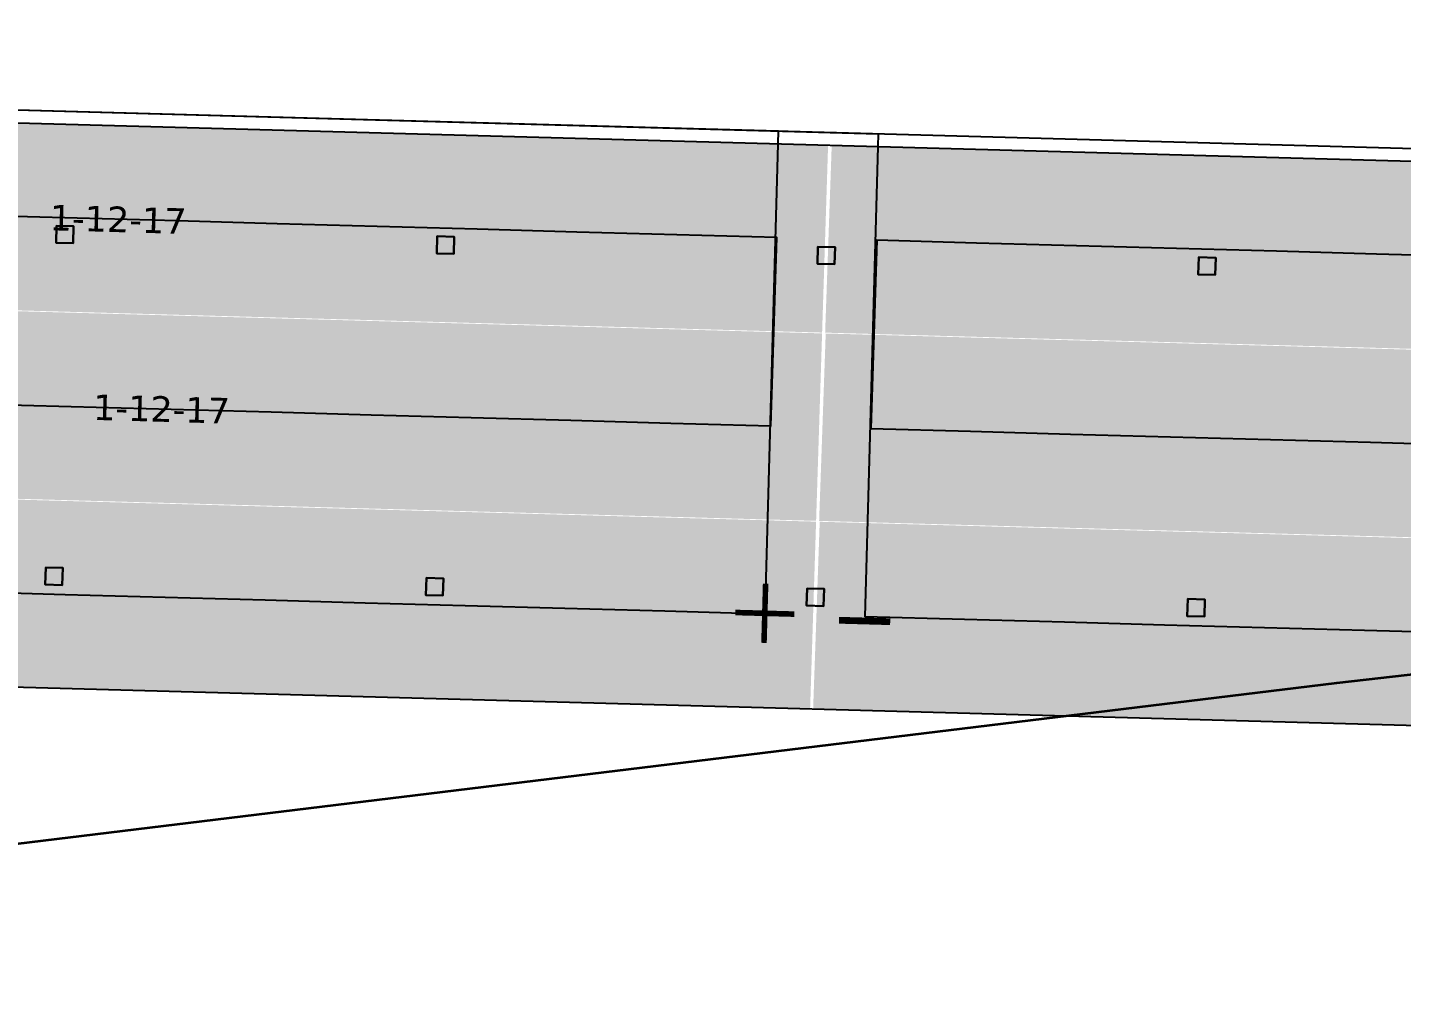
# Model space of a CAD drawing. Header units: metres. Extents: x 1477905 to 1478744, y 4202276 to 4202610.
# Drawn here: x 1478360.91 to 1478377.03, y 4202398.02 to 4202409.28 of the extents above; entities that cross this region are included whole.
import ezdxf

# ---------------------------------------------------------------- set-up
doc = ezdxf.new("R2010")
doc.units = ezdxf.units.M
doc.layers.add('Nouveau Terrain - CN - Courbes', color=22, linetype='Continuous', lineweight=0)
for name, color, linetype in [('PVcase Device Coloring', 7, 'Continuous'), ('PVcase Polarity Symbols', 7, 'Continuous'), ('PVcase Poles', 7, 'Continuous'), ('PVcase PV Modules (full frames)', 142, 'Continuous'), ('PVcase PV Modules (optimised)', 142, 'Continuous'), ('PVcase String Cables', 150, 'Continuous'), ('PVcase Stringing Numbers', 7, 'Continuous'), ('PVcase Strings', 92, 'Continuous')]:
    doc.layers.add(name, color=color, linetype=linetype)
doc.styles.get("Standard").update_dxf_attribs({"font": 'verdana.ttf'})
doc.styles.add('UBS-Style de texte', font='verdana.ttf')

# ---------------------------------------------------------------- blocks, each defined once
blk = doc.blocks.new('3P18@15DEG F FX ID1 PVBlock')
at = {"layer": 'PVcase PV Modules (optimised)', "color": 0}
blk.add_polyline3d([(0, 0, 1.773945735132677), (21.06698842950539, -0.5810537936249766, 1.773945735132684), (20.88445742833417, -7.198992669318528, 7.019385073192552e-15), (-0.1825310011712116, -6.617938875693552, 0)], close=True, dxfattribs=at)

msp = doc.modelspace()

# ---------------------------------------------------------------- hatches: boundary and pattern name
at = {"layer": 'PVcase Device Coloring', "true_color": 0x004f27, "transparency": 33554582}
for points in [[(1478353.717905264, 4202408.354236027), (1478353.647734394, 4202406.154955612), (1478370.236527492, 4202405.697416026), (1478370.306698363, 4202407.896696441)], [(1478370.349331111, 4202407.895520576), (1478370.272152529, 4202405.696433443), (1478385.701529077, 4202405.270872012), (1478385.778707659, 4202407.469959145)], [(1478354.806878335, 4202406.113322047), (1478354.736707464, 4202403.914041632), (1478370.166048585, 4202403.488481175), (1478370.236219455, 4202405.68776159)], [(1478370.278852203, 4202405.686585725), (1478370.201673621, 4202403.487498592), (1478386.796105484, 4202403.029803484), (1478386.873284065, 4202405.228890617)], [(1478370.208373295, 4202403.477650875), (1478370.131194714, 4202401.278563742), (1478401.955807348, 4202400.400801267), (1478402.03298593, 4202402.599888401)]]:
    msp.add_hatch(color=118, dxfattribs=at).paths.add_polyline_path(points, flags=0)
at = {"layer": 'PVcase Device Coloring', "true_color": 0xb3ff80, "transparency": 33554582}
msp.add_hatch(color=71, dxfattribs=at).paths.add_polyline_path([(1478338.319525482, 4202404.357185036), (1478338.249354611, 4202402.157904621), (1478370.095569677, 4202401.279546325), (1478370.165740547, 4202403.47882674)], flags=0)

# ---------------------------------------------------------------- linework, layer by layer
at = {"layer": 'Nouveau Terrain - CN - Courbes', "linetype": 'Continuous', "lineweight": 35}
msp.add_polyline3d([(1478341.465597774, 4202395.493699051, 70), (1478348.246705529, 4202395.751139259, 70), (1478356.04000267, 4202399.324013291, 70), (1478356.858277957, 4202399.222257917, 70), (1478376.277556422, 4202401.586958376, 70), (1478389.240431654, 4202403.060523738, 70), (1478392.766873649, 4202404.278856405, 70), (1478421.404657081, 4202415.513593297, 70), (1478433.2375831, 4202422.518248677, 70), (1478436.385703425, 4202425.313943821, 70), (1478447.54303221, 4202438.003245891, 70), (1478456.228884578, 4202448.355278115, 70), (1478460.651958485, 4202453.696083892, 70), (1478462.121942925, 4202455.330648638, 70), (1478462.70327535, 4202456.481623814, 70), (1478463.14989316, 4202459.692863106, 70), (1478462.948656858, 4202460.04113154, 70), (1478462.254037918, 4202460.105405464, 70)], dxfattribs=at)
at = {"layer": 'PVcase Poles'}
for points in [[(1478361.249198882, 4202406.749982678, 69.6946895368658), (1478361.254713034, 4202406.94990665, 69.6946895368658), (1478361.254713034, 4202406.94990665, 72.62670144010657), (1478361.249198882, 4202406.749982678, 72.57310463115859), (1478361.249198882, 4202406.749982678, 69.6946895368658), (1478361.449122853, 4202406.744468526, 69.6946895368658), (1478361.449122853, 4202406.744468526, 72.56987879612203), (1478361.249198882, 4202406.749982678, 72.57310463115859), (1478361.449122853, 4202406.744468526, 72.56987879612203), (1478361.454637005, 4202406.944392498, 72.62347560507001), (1478361.454637005, 4202406.944392498, 69.6946895368658), (1478361.449122853, 4202406.744468526, 69.6946895368658), (1478361.454637005, 4202406.944392498, 69.6946895368658), (1478361.254713034, 4202406.94990665, 69.6946895368658), (1478361.454637005, 4202406.944392498, 69.6946895368658), (1478361.454637005, 4202406.944392498, 72.62347560507001), (1478361.254713034, 4202406.94990665, 72.62670144010657)], [(1478365.715919039, 4202406.62678497, 69.63069644054312), (1478365.721433192, 4202406.826708942, 69.63069644054312), (1478365.721433192, 4202406.826708942, 72.55462953088778), (1478365.715919039, 4202406.62678497, 72.5010327219398), (1478365.715919039, 4202406.62678497, 69.63069644054312), (1478365.91584301, 4202406.621270818, 69.63069644054312), (1478365.91584301, 4202406.621270818, 72.49780688690323), (1478365.715919039, 4202406.62678497, 72.5010327219398), (1478365.91584301, 4202406.621270818, 72.49780688690323), (1478365.921357163, 4202406.821194789, 72.55140369585122), (1478365.921357163, 4202406.821194789, 69.63069644054312), (1478365.91584301, 4202406.621270818, 69.63069644054312), (1478365.921357163, 4202406.821194789, 69.63069644054312), (1478365.721433192, 4202406.826708942, 69.63069644054312), (1478365.921357163, 4202406.821194789, 69.63069644054312), (1478365.921357163, 4202406.821194789, 72.55140369585122), (1478365.721433192, 4202406.826708942, 72.55462953088778)], [(1478370.182639197, 4202406.503587262, 69.56659157701168), (1478370.188153349, 4202406.703511233, 69.56659157701168), (1478370.188153349, 4202406.703511233, 72.48255762166696), (1478370.182639197, 4202406.503587262, 72.42896081271897), (1478370.182639197, 4202406.503587262, 69.56659157701168), (1478370.382563168, 4202406.498073109, 69.56659157701168), (1478370.382563168, 4202406.498073109, 72.42573497768241), (1478370.182639197, 4202406.503587262, 72.42896081271897), (1478370.382563168, 4202406.498073109, 72.42573497768241), (1478370.38807732, 4202406.697997081, 72.4793317866304), (1478370.38807732, 4202406.697997081, 69.56659157701168), (1478370.382563168, 4202406.498073109, 69.56659157701168), (1478370.38807732, 4202406.697997081, 69.56659157701168), (1478370.188153349, 4202406.703511233, 69.56659157701168), (1478370.38807732, 4202406.697997081, 69.56659157701168), (1478370.38807732, 4202406.697997081, 72.4793317866304), (1478370.188153349, 4202406.703511233, 72.48255762166696)], [(1478374.649359354, 4202406.380389553, 69.50219344731664), (1478374.654873507, 4202406.580313525, 69.50219344731664), (1478374.654873507, 4202406.580313525, 72.41048571244815), (1478374.649359354, 4202406.380389553, 72.35688890350016), (1478374.649359354, 4202406.380389553, 69.50219344731664), (1478374.849283325, 4202406.374875401, 69.50219344731664), (1478374.849283325, 4202406.374875401, 72.3536630684636), (1478374.649359354, 4202406.380389553, 72.35688890350016), (1478374.849283325, 4202406.374875401, 72.3536630684636), (1478374.854797477, 4202406.574799373, 72.40725987741159), (1478374.854797477, 4202406.574799373, 69.50219344731664), (1478374.849283325, 4202406.374875401, 69.50219344731664), (1478374.854797477, 4202406.574799373, 69.50219344731664), (1478374.654873507, 4202406.580313525, 69.50219344731664), (1478374.854797477, 4202406.574799373, 69.50219344731664), (1478374.854797477, 4202406.574799373, 72.40725987741159), (1478374.654873507, 4202406.580313525, 72.41048571244815)], [(1478361.121286665, 4202402.740985312, 69.30272970859652), (1478361.126800817, 4202402.940909284, 69.30272970859652), (1478361.126800817, 4202402.940909284, 71.55209699964142), (1478361.121286665, 4202402.740985312, 71.49850019069343), (1478361.121286665, 4202402.740985312, 69.30272970859652), (1478361.321210635, 4202402.73547116, 69.30272970859652), (1478361.321210635, 4202402.73547116, 71.49527435565687), (1478361.121286665, 4202402.740985312, 71.49850019069343), (1478361.321210635, 4202402.73547116, 71.49527435565687), (1478361.326724788, 4202402.935395132, 71.54887116460486), (1478361.326724788, 4202402.935395132, 69.30272970859652), (1478361.321210635, 4202402.73547116, 69.30272970859652), (1478361.326724788, 4202402.935395132, 69.30272970859652), (1478361.126800817, 4202402.940909284, 69.30272970859652), (1478361.326724788, 4202402.935395132, 69.30272970859652), (1478361.326724788, 4202402.935395132, 71.54887116460486), (1478361.126800817, 4202402.940909284, 71.55209699964142)], [(1478365.588006822, 4202402.617787604, 69.23779173719248), (1478365.593520974, 4202402.817711576, 69.23779173719248), (1478365.593520974, 4202402.817711576, 71.48002509042466), (1478365.588006822, 4202402.617787604, 71.42642828147667), (1478365.588006822, 4202402.617787604, 69.23779173719248), (1478365.787930792, 4202402.612273452, 69.23779173719248), (1478365.787930792, 4202402.612273452, 71.42320244644011), (1478365.588006822, 4202402.617787604, 71.42642828147667), (1478365.787930792, 4202402.612273452, 71.42320244644011), (1478365.793444945, 4202402.812197424, 71.4767992553881), (1478365.793444945, 4202402.812197424, 69.23779173719248), (1478365.787930792, 4202402.612273452, 69.23779173719248), (1478365.793444945, 4202402.812197424, 69.23779173719248), (1478365.593520974, 4202402.817711576, 69.23779173719248), (1478365.793444945, 4202402.812197424, 69.23779173719248), (1478365.793444945, 4202402.812197424, 71.4767992553881), (1478365.593520974, 4202402.817711576, 71.48002509042466)], [(1478370.054726979, 4202402.494589896, 69.17255739980668), (1478370.060241132, 4202402.694513868, 69.17255739980668), (1478370.060241132, 4202402.694513868, 71.40795318120382), (1478370.054726979, 4202402.494589896, 71.35435637225584), (1478370.054726979, 4202402.494589896, 69.17255739980668), (1478370.25465095, 4202402.489075744, 69.17255739980668), (1478370.25465095, 4202402.489075744, 71.35113053721928), (1478370.054726979, 4202402.494589896, 71.35435637225584), (1478370.25465095, 4202402.489075744, 71.35113053721928), (1478370.260165102, 4202402.688999715, 71.40472734616726), (1478370.260165102, 4202402.688999715, 69.17255739980668), (1478370.25465095, 4202402.489075744, 69.17255739980668), (1478370.260165102, 4202402.688999715, 69.17255739980668), (1478370.060241132, 4202402.694513868, 69.17255739980668), (1478370.260165102, 4202402.688999715, 69.17255739980668), (1478370.260165102, 4202402.688999715, 71.40472734616726), (1478370.060241132, 4202402.694513868, 71.40795318120382)], [(1478374.521447137, 4202402.371392188, 69.1071487815997), (1478374.526961289, 4202402.571316159, 69.1071487815997), (1478374.526961289, 4202402.571316159, 71.33588127198503), (1478374.521447137, 4202402.371392188, 71.28228446303704), (1478374.521447137, 4202402.371392188, 69.1071487815997), (1478374.721371107, 4202402.365878035, 69.1071487815997), (1478374.721371107, 4202402.365878035, 71.27905862800048), (1478374.521447137, 4202402.371392188, 71.28228446303704), (1478374.721371107, 4202402.365878035, 71.27905862800048), (1478374.72688526, 4202402.565802007, 71.33265543694847), (1478374.72688526, 4202402.565802007, 69.1071487815997), (1478374.721371107, 4202402.365878035, 69.1071487815997), (1478374.72688526, 4202402.565802007, 69.1071487815997), (1478374.526961289, 4202402.571316159, 69.1071487815997), (1478374.72688526, 4202402.565802007, 69.1071487815997), (1478374.72688526, 4202402.565802007, 71.33265543694847), (1478374.526961289, 4202402.571316159, 71.33588127198503)]]:
    msp.add_polyline3d(points, dxfattribs=at)
at = {"layer": 'PVcase String Cables'}
for points in [[(1478339.39678923, 4202426.922976313, 75.2615842802292), (1478338.972970444, 4202426.934665763, 75.27234791761173), (1478338.972970444, 4202426.934665763, 72.26376260392145), (1478337.827365163, 4202426.966262984, 72.27539223259188), (1478337.756402603, 4202424.393407503, 72.06066098464281), (1478337.685440043, 4202421.820552022, 71.84557039362642), (1478337.614477482, 4202419.247696541, 71.63136232496375), (1478337.543514922, 4202416.67484106, 71.41806049236884), (1478337.472552361, 4202414.101985579, 71.20475865977633), (1478337.401589801, 4202411.529130098, 70.98414802083306), (1478337.33062724, 4202408.956274617, 70.76449191051076), (1478338.49714523, 4202408.924100597, 70.7314027440549), (1478338.49714523, 4202408.924100597, 73.75242981639438), (1478359.54977773, 4202408.343442762, 72.97453117675774), (1478359.798847632, 4202408.336573104, 72.97131043411915), (1478369.720277917, 4202408.062927695, 72.81122509243774), (1478369.716142303, 4202407.912984714, 72.81121463773785), (1478369.563944365, 4202402.394817121, 71.33187140683955)], [(1478335.781109813, 4202417.840287281, 74.57650203447052), (1478336.490078488, 4202417.820733065, 74.53081651205929), (1478336.490078488, 4202417.820733065, 71.52405868511133), (1478337.574295261, 4202417.790829051, 71.51058115098733), (1478337.493072588, 4202414.845977574, 71.26643909887956), (1478337.411849914, 4202411.901126095, 71.01590697281806), (1478337.33062724, 4202408.956274617, 70.7644919105075), (1478338.49714523, 4202408.924100597, 70.7314027440549), (1478338.49714523, 4202408.924100597, 73.75242981639438), (1478359.54977773, 4202408.343442759, 72.97453117676247), (1478359.798847632, 4202408.336573102, 72.97131043412146), (1478380.863096304, 4202407.755594875, 72.63143227653067), (1478381.134563646, 4202407.748107468, 72.6266036534175), (1478385.208025085, 4202407.635756325, 72.5123878692566), (1478385.203889471, 4202407.485813347, 72.5123563070075), (1478385.173556409, 4202406.386042063, 72.21744564384558)], [(1478335.781109813, 4202417.840287281, 74.57650203447052), (1478336.490078488, 4202417.820733065, 74.53081651205929), (1478336.490078488, 4202417.820733065, 71.52405868511133), (1478337.574295261, 4202417.790829051, 71.51058115098733), (1478337.493072588, 4202414.845977574, 71.26643909887956), (1478337.411849914, 4202411.901126095, 71.0159069728213), (1478337.33062724, 4202408.956274617, 70.76449191051076), (1478338.49714523, 4202408.924100597, 70.7314027440549), (1478338.49714523, 4202408.924100597, 73.75242981639438), (1478359.54977773, 4202408.343442759, 72.97453117676247), (1478359.798847632, 4202408.336573102, 72.97131043412146), (1478380.863096304, 4202407.755594876, 72.63143227653114), (1478381.134563646, 4202407.748107468, 72.6266036534175), (1478386.36353393, 4202407.603885951, 72.47998855707888), (1478386.359398316, 4202407.453942972, 72.47995699482891), (1478386.268132816, 4202404.144973535, 71.59263579833089)], [(1478335.781109813, 4202417.840287281, 74.57650203447052), (1478336.490078488, 4202417.820733065, 74.53081651205929), (1478336.490078488, 4202417.820733065, 71.52405868511133), (1478337.574295261, 4202417.790829051, 71.51058115098733), (1478337.493072588, 4202414.845977574, 71.26643909887956), (1478337.411849914, 4202411.901126095, 71.0159069728213), (1478337.33062724, 4202408.956274617, 70.76449191051076), (1478338.49714523, 4202408.924100597, 70.7314027440549), (1478338.49714523, 4202408.924100597, 73.75242981639438), (1478359.54977773, 4202408.34344276, 72.97453117676375), (1478359.798847632, 4202408.336573102, 72.97131043412146), (1478380.863096304, 4202407.755594876, 72.63143227653114), (1478381.134563646, 4202407.748107468, 72.6266036534175), (1478387.535627718, 4202407.571558145, 72.44712421968144), (1478387.531492104, 4202407.421615165, 72.44709265743056), (1478387.440226604, 4202404.112645728, 71.55977146093254)], [(1478335.781109813, 4202417.840287281, 74.57650203447052), (1478336.490078488, 4202417.820733065, 74.53081651205929), (1478336.490078488, 4202417.820733065, 71.52405868511133), (1478337.574295261, 4202417.790829051, 71.51058115098733), (1478337.493072588, 4202414.845977574, 71.26643909887956), (1478337.411849914, 4202411.901126095, 71.0159069728213), (1478337.33062724, 4202408.956274617, 70.76449191051076), (1478338.49714523, 4202408.924100597, 70.7314027440549), (1478338.49714523, 4202408.924100597, 73.75242981639438), (1478359.54977773, 4202408.343442759, 72.97453117676247), (1478359.798847632, 4202408.336573102, 72.97131043412146), (1478380.863096304, 4202407.755594875, 72.63143227653443), (1478381.134563646, 4202407.748107467, 72.62660365341658), (1478386.380118873, 4202407.603428517, 72.47952353185825), (1478386.375983259, 4202407.453485539, 72.47949196960914), (1478386.345650197, 4202406.353714256, 72.18458130644723)], [(1478335.781109813, 4202417.840287281, 74.57650203447052), (1478336.490078488, 4202417.820733065, 74.53081651205929), (1478336.490078488, 4202417.820733065, 71.52405868511133), (1478337.574295261, 4202417.790829051, 71.51058115098733), (1478337.493072588, 4202414.845977574, 71.26643909887956), (1478337.411849914, 4202411.901126095, 71.01590697281806), (1478337.33062724, 4202408.956274617, 70.7644919105075), (1478338.49714523, 4202408.924100597, 70.7314027440549), (1478338.49714523, 4202408.924100597, 73.75242981639438), (1478359.54977773, 4202408.343442762, 72.97453117675774), (1478359.798847632, 4202408.336573104, 72.97131043411915), (1478380.863096304, 4202407.75559488, 72.63143227653354), (1478381.134563646, 4202407.748107472, 72.62660365341556), (1478401.584168233, 4202407.184081898, 72.05321719613701), (1478401.580032618, 4202407.03413891, 72.0531856338853), (1478401.42783468, 4202401.515971319, 70.5734539038421)], [(1478335.781109813, 4202417.840287281, 74.57650203447052), (1478336.490078488, 4202417.820733065, 74.53081651205929), (1478336.490078488, 4202417.820733065, 71.52405868511133), (1478337.574295261, 4202417.790829051, 71.51058115098733), (1478337.493072588, 4202414.845977574, 71.26643909887956), (1478337.411849914, 4202411.901126095, 71.01590697281806), (1478337.33062724, 4202408.956274617, 70.7644919105075), (1478338.49714523, 4202408.924100598, 70.73140274413149), (1478338.49714523, 4202408.924100598, 73.75242981639568), (1478359.54977773, 4202408.343442762, 72.97453117675774), (1478359.798847632, 4202408.336573104, 72.97131043411915), (1478370.892679516, 4202408.030591398, 72.79230803056802), (1478370.888543902, 4202407.880648416, 72.79229757586766), (1478370.736345963, 4202402.362480824, 71.31295434476509)]]:
    msp.add_polyline3d(points, dxfattribs=at)
at = {"layer": 'PVcase Strings'}
for points in [[(1478360.255210483, 4202404.862442348), (1478361.427612081, 4202404.830106051), (1478362.60001368, 4202404.797769754), (1478363.772415279, 4202404.765433457), (1478364.944816878, 4202404.73309716), (1478366.117218476, 4202404.700760863), (1478367.289620075, 4202404.668424565), (1478368.462021674, 4202404.636088269), (1478369.634423272, 4202404.603751971), (1478369.70490218, 4202406.812686822), (1478368.532500582, 4202406.84502312), (1478367.360098983, 4202406.877359416), (1478366.187697384, 4202406.909695714), (1478365.015295785, 4202406.942032011), (1478363.842894187, 4202406.974368308), (1478362.670492588, 4202407.006704605), (1478361.498090989, 4202407.039040902), (1478360.325689391, 4202407.071377199)], [(1478377.911713371, 4202406.586332743), (1478376.739311772, 4202406.61866904), (1478375.566910174, 4202406.651005337), (1478374.394508575, 4202406.683341634), (1478373.222106976, 4202406.715677931), (1478372.049705378, 4202406.748014228), (1478370.877303779, 4202406.780350525), (1478370.806824871, 4202404.571415674), (1478371.97922647, 4202404.539079377), (1478373.151628069, 4202404.50674308), (1478374.324029667, 4202404.474406783), (1478375.496431266, 4202404.442070486), (1478376.668832865, 4202404.409734189), (1478377.841234463, 4202404.377397892)], [(1478369.563944365, 4202402.394817121), (1478368.391542766, 4202402.427153419), (1478367.219141167, 4202402.459489715), (1478366.046739568, 4202402.491826013), (1478364.87433797, 4202402.52416231), (1478363.701936371, 4202402.556498607), (1478362.529534772, 4202402.588834904), (1478361.357133174, 4202402.621171201), (1478360.184731575, 4202402.653507498)], [(1478377.770755555, 4202402.168463042), (1478376.598353957, 4202402.200799339), (1478375.425952358, 4202402.233135636), (1478374.25355076, 4202402.265471933), (1478373.081149161, 4202402.29780823), (1478371.908747562, 4202402.330144527), (1478370.736345963, 4202402.362480824)]]:
    msp.add_lwpolyline(points, dxfattribs=at)

# ---------------------------------------------------------------- block references
at = {"layer": 'PVcase PV Modules (full frames)', "extrusion": (0.01612094682655002, -0.000444635802679526, 0.9998699502297379), "rotation": 271.5798884593579}
msp.add_blockref('3P18@15DEG F FX ID1 PVBlock', (4241570.164216162, -1361755.913064457, 22035.20636815604), dxfattribs=at)

# ---------------------------------------------------------------- texts
at = {"layer": 'PVcase Polarity Symbols', "color": 1, "insert": (1478369.563944365, 4202402.394817121), "char_height": 0.7000000000000001, "attachment_point": 5, "rotation": 358.42011154064215}
msp.add_mtext('＋', dxfattribs=at)
at = {"layer": 'PVcase Polarity Symbols', "color": 7, "insert": (1478370.736345963, 4202402.362480824), "char_height": 0.7000000000000001, "attachment_point": 5, "rotation": 358.42011154064215}
msp.add_mtext('−', dxfattribs=at)
at = {"layer": 'PVcase Stringing Numbers', "color": 18, "true_color": 0x000000, "char_height": 0.3, "attachment_point": 5, "rotation": 358.42011154064215, "style": 'UBS-Style de texte', "bg_fill": 1, "box_fill_scale": 1.5, "bg_fill_color": 7, "bg_fill_true_color": 16777215, "bg_fill_transparency": 0}
for insert in [(1478361.977216378, 4202407.025826027), (1478362.48646346, 4202404.80090161)]:
    msp.add_mtext('1-12-17', dxfattribs=dict(at, insert=insert))

doc.saveas('drawing.dxf')
